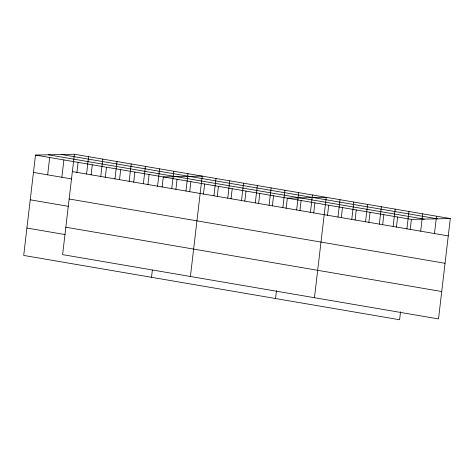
<?xml version="1.0" encoding="UTF-8"?>
<svg xmlns="http://www.w3.org/2000/svg" width="474" height="474" viewBox="0 0 474 474"><rect width="100%" height="100%" fill="white"/><g stroke="black" fill="none" stroke-linecap="round" stroke-linejoin="round"><path stroke-width="0.71" d="M74.4 154.251L62.609 254.621L438.509 318.931L450.3 218.561L74.4 154.251L35.491 155.069L23.7 255.439L399.6 319.749L400.536 311.815M47.655 174.841L49.693 157.498M61.857 177.27L63.889 159.928M76.907 172.477L78.092 162.357M86.564 174.023L88.597 156.681M91.103 174.906L92.294 164.786M100.761 176.452L102.799 159.11M105.305 177.335L106.496 167.215M114.963 178.882L117.001 161.539M119.507 179.764L120.692 169.645M129.165 181.311L131.203 163.968M133.709 182.194L134.894 172.074M143.367 183.74L145.4 166.398M147.906 184.623L149.097 174.503M157.564 186.169L159.602 168.827M151.508 277.302L152.355 270.091M162.108 187.052L163.299 176.932L202.202 176.115L190.412 276.484M171.766 188.599L173.804 171.256M175.89 189.41L177.08 179.291M185.968 191.028L188.006 173.685M189.677 191.769L190.862 181.649M203.459 194.127L204.644 184.007M213.952 195.815L215.99 178.473M217.24 196.485L218.431 186.365M227.733 198.173L229.772 180.831M231.022 198.843L232.213 188.723M241.515 200.532L243.553 183.189M244.809 201.201L245.994 191.081M255.302 202.89L257.335 185.547M258.591 203.559L259.782 193.439M269.084 205.248L271.122 187.905M272.372 205.917L273.563 195.798M282.865 207.606L284.904 190.264M275.554 298.525L276.484 290.592M286.154 208.27L287.345 198.156L326.254 197.338L314.463 297.708M296.647 209.964L298.685 192.622M299.941 210.628L301.126 200.514M310.434 212.322L312.467 194.98M313.723 212.986L314.914 202.872M327.504 215.344L328.695 205.23M337.998 217.039L340.036 199.696M341.292 217.702L342.477 207.588M351.779 219.397L353.817 202.054M355.073 220.06L356.258 209.946M365.567 221.755L367.599 204.413M368.855 222.419L370.046 212.305M379.348 224.113L381.386 206.771M382.637 224.777L383.827 214.663M393.13 226.471L395.168 209.129M396.424 227.135L397.609 217.021M406.911 228.829L408.949 211.487M410.206 229.493L411.391 219.379L450.3 218.561M420.699 231.188L422.731 213.845M434.48 233.546L436.518 216.203M61.561 154.524L437.461 218.828M48.33 154.802L424.23 219.107M35.491 155.069L411.391 219.379M72.362 171.594L448.262 235.904M33.453 172.412L71.793 178.971M69.145 198.991L445.045 263.301M30.235 199.809L68.576 206.368M65.827 227.224L441.727 291.528M26.917 228.041L65.258 234.6"/></g></svg>
